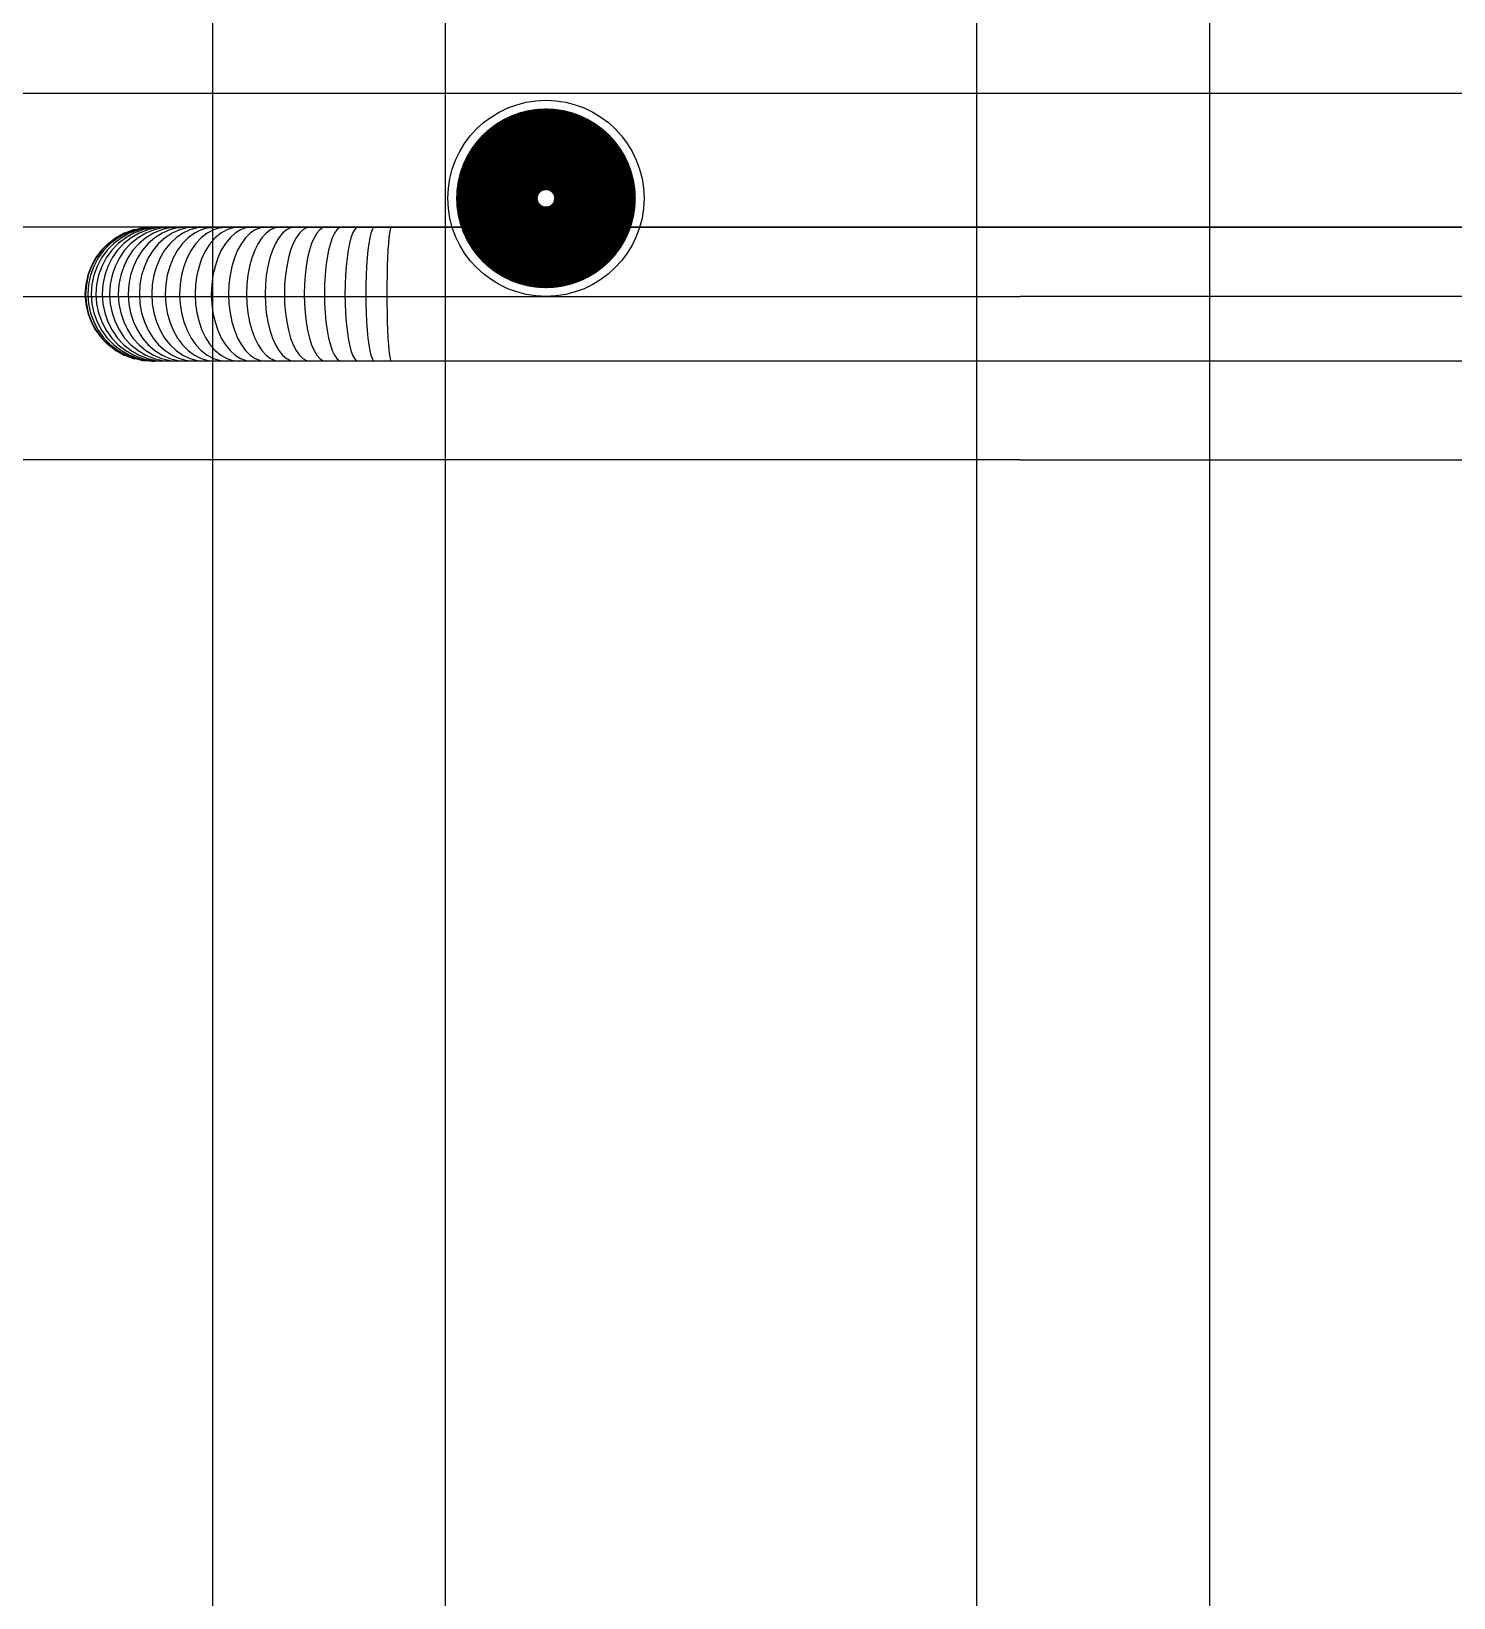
# Model space of a CAD drawing. Header units: inches. Extents: x 31 to 716, y 21 to 143.
# Drawn here: x 272.277 to 273.162, y 78.817 to 79.791 of the extents above; entities that cross this region are included whole.
import ezdxf

# ---------------------------------------------------------------- set-up
doc = ezdxf.new("R2010")
doc.units = ezdxf.units.IN
doc.header["$MEASUREMENT"] = 0
for name, color, linetype in [('INNO-RFT-Y', 2, 'Continuous'), ('S-BARS-C2', 142, 'Continuous'), ('S-BARS-ELEV-BOT', 8, 'Continuous')]:
    doc.layers.add(name, color=color, linetype=linetype)

# ---------------------------------------------------------------- blocks, each defined once
blk = doc.blocks.new('rebar red')
at = {"color": 1}
for p, q in [((-50.9956, -96.53632), (-50.99636, -96.53694)), ((-50.99534, -96.53632), (-50.99615, -96.53694)), ((-50.995, -96.53632), (-50.99581, -96.53694)), ((-50.99554, -96.53632), (-50.9956, -96.53632)), ((-50.9947, -96.53583), (-50.99554, -96.53632)), ((-50.99444, -96.53583), (-50.99534, -96.53632)), ((-50.99453, -96.53632), (-50.99533, -96.53694)), ((-50.99412, -96.53583), (-50.995, -96.53632)), ((-50.99394, -96.53632), (-50.99472, -96.53694)), ((-50.99464, -96.53583), (-50.9947, -96.53583)), ((-50.99374, -96.53547), (-50.99464, -96.53583)), ((-50.99366, -96.53583), (-50.99453, -96.53632)), ((-50.99349, -96.53547), (-50.99444, -96.53583)), ((-50.99317, -96.53547), (-50.99412, -96.53583)), ((-50.99321, -96.53632), (-50.99397, -96.53694)), ((-50.99308, -96.53583), (-50.99394, -96.53632)), ((-50.99349, -96.53547), (-50.99374, -96.53547)), ((-50.99273, -96.53547), (-50.99366, -96.53583)), ((-50.99274, -96.53526), (-50.99349, -96.53547)), ((-50.99238, -96.53583), (-50.99321, -96.53632)), ((-50.99219, -96.53526), (-50.99317, -96.53547)), ((-50.99237, -96.53632), (-50.9931, -96.53694)), ((-50.99217, -96.53547), (-50.99308, -96.53583)), ((-50.99274, -96.53526), (-50.99219, -96.53526)), ((-50.99177, -96.53526), (-50.99273, -96.53547)), ((-50.99149, -96.53547), (-50.99238, -96.53583)), ((-50.99156, -96.53583), (-50.99237, -96.53632)), ((-50.99171, -96.53518), (-50.99219, -96.53526)), ((-50.99177, -96.53526), (-50.99219, -96.53526)), ((-50.99122, -96.53526), (-50.99217, -96.53547)), ((-50.9914, -96.53632), (-50.99211, -96.53694)), ((-50.99168, -96.53518), (-50.99177, -96.53526)), ((-50.99122, -96.53526), (-50.99177, -96.53526)), ((-50.99171, -96.53518), (-50.99165, -96.53518)), ((-50.99168, -96.53518), (-50.99171, -96.53518)), ((-50.99165, -96.53518), (-50.99168, -96.53518)), ((-50.99165, -96.53518), (-50.9916, -96.53519)), ((-50.9916, -96.53519), (-50.99148, -96.53518)), ((-50.9907, -96.53547), (-50.99156, -96.53583)), ((-50.99069, -96.53526), (-50.99149, -96.53547)), ((-50.99148, -96.53518), (-50.99145, -96.5352)), ((-50.99145, -96.5352), (-50.99133, -96.53519)), ((-50.99062, -96.53583), (-50.9914, -96.53632)), ((-50.99133, -96.53519), (-50.99124, -96.53522)), ((-50.99124, -96.53522), (-50.99118, -96.53518)), ((-50.99121, -96.53521), (-50.99124, -96.53522)), ((-50.99122, -96.53526), (-50.99124, -96.53522)), ((-50.99121, -96.53521), (-50.99122, -96.53526)), ((-50.99118, -96.53518), (-50.99121, -96.53521)), ((-50.99118, -96.53518), (-50.99112, -96.53521)), ((-50.99112, -96.53521), (-50.99098, -96.5352)), ((-50.99096, -96.53524), (-50.99112, -96.53521)), ((-50.99031, -96.53632), (-50.991, -96.53694)), ((-50.99098, -96.5352), (-50.99094, -96.53523)), ((-50.99094, -96.53523), (-50.99096, -96.53524)), ((-50.99094, -96.53523), (-50.99085, -96.53523)), ((-50.99078, -96.53518), (-50.99085, -96.53523)), ((-50.99071, -96.53522), (-50.99078, -96.53518)), ((-50.99071, -96.53522), (-50.99025, -96.53518)), ((-50.99069, -96.53526), (-50.99071, -96.53522)), ((-50.9898, -96.53526), (-50.9907, -96.53547)), ((-50.99057, -96.53526), (-50.99069, -96.53526)), ((-50.98979, -96.53547), (-50.99062, -96.53583)), ((-50.99052, -96.53525), (-50.99057, -96.53526)), ((-50.99046, -96.53526), (-50.99052, -96.53525)), ((-50.99038, -96.53524), (-50.99046, -96.53526)), ((-50.99025, -96.53518), (-50.99038, -96.53524)), ((-50.99018, -96.53526), (-50.99038, -96.53524)), ((-50.98956, -96.53583), (-50.99031, -96.53632)), ((-50.99025, -96.53518), (-50.99019, -96.53523)), ((-50.99019, -96.53523), (-50.98993, -96.53521)), ((-50.98993, -96.53521), (-50.99018, -96.53526)), ((-50.9898, -96.53526), (-50.99018, -96.53526)), ((-50.98962, -96.53518), (-50.98993, -96.53521)), ((-50.9898, -96.53526), (-50.98993, -96.53521)), ((-50.98955, -96.53524), (-50.9898, -96.53526)), ((-50.98892, -96.53526), (-50.98979, -96.53547)), ((-50.98912, -96.53632), (-50.98977, -96.53694)), ((-50.98962, -96.53518), (-50.98924, -96.53521)), ((-50.98955, -96.53524), (-50.98962, -96.53518)), ((-50.98876, -96.53547), (-50.98956, -96.53583)), ((-50.98928, -96.53526), (-50.98955, -96.53524)), ((-50.98924, -96.53521), (-50.98928, -96.53526)), ((-50.98892, -96.53526), (-50.98928, -96.53526)), ((-50.98924, -96.53521), (-50.98888, -96.53518)), ((-50.9884, -96.53583), (-50.98912, -96.53632)), ((-50.9888, -96.53525), (-50.98892, -96.53526)), ((-50.98845, -96.53522), (-50.98888, -96.53518)), ((-50.98867, -96.53526), (-50.9888, -96.53525)), ((-50.98796, -96.53526), (-50.98876, -96.53547)), ((-50.98845, -96.53522), (-50.98867, -96.53526)), ((-50.98845, -96.53522), (-50.98803, -96.53518)), ((-50.98796, -96.53526), (-50.98845, -96.53522)), ((-50.98781, -96.53632), (-50.98843, -96.53694)), ((-50.98764, -96.53547), (-50.9884, -96.53583)), ((-50.98754, -96.53522), (-50.98803, -96.53518)), ((-50.98793, -96.53526), (-50.98796, -96.53526)), ((-50.98754, -96.53522), (-50.98793, -96.53526)), ((-50.98714, -96.53583), (-50.98781, -96.53632)), ((-50.98684, -96.53526), (-50.98764, -96.53547)), ((-50.98708, -96.53518), (-50.98754, -96.53522)), ((-50.98714, -96.53526), (-50.98754, -96.53522)), ((-50.98641, -96.53547), (-50.98714, -96.53583)), ((-50.98708, -96.53518), (-50.98603, -96.53518)), ((-50.98654, -96.53523), (-50.98708, -96.53518)), ((-50.98641, -96.53632), (-50.98699, -96.53694)), ((-50.98654, -96.53523), (-50.98684, -96.53526)), ((-50.98603, -96.53518), (-50.98654, -96.53523)), ((-50.98623, -96.53526), (-50.98654, -96.53523)), ((-50.98566, -96.53526), (-50.98641, -96.53547)), ((-50.98577, -96.53583), (-50.98641, -96.53632)), ((-50.98603, -96.53518), (-50.98489, -96.53518)), ((-50.98566, -96.53526), (-50.98603, -96.53518)), ((-50.98509, -96.53547), (-50.98577, -96.53583)), ((-50.98544, -96.53524), (-50.98566, -96.53526)), ((-50.98491, -96.53632), (-50.98545, -96.53694)), ((-50.98522, -96.53526), (-50.98544, -96.53524)), ((-50.98489, -96.53518), (-50.98522, -96.53526)), ((-50.98438, -96.53526), (-50.98509, -96.53547)), ((-50.98432, -96.53583), (-50.98491, -96.53632)), ((-50.98489, -96.53518), (-50.98366, -96.53518)), ((-50.98438, -96.53526), (-50.98489, -96.53518)), ((-50.98426, -96.53524), (-50.98438, -96.53526)), ((-50.98368, -96.53547), (-50.98432, -96.53583)), ((-50.98412, -96.53526), (-50.98426, -96.53524)), ((-50.98366, -96.53518), (-50.98412, -96.53526)), ((-50.98332, -96.53632), (-50.98382, -96.53694)), ((-50.98302, -96.53526), (-50.98368, -96.53547)), ((-50.98366, -96.53518), (-50.98235, -96.53518)), ((-50.98302, -96.53526), (-50.98366, -96.53518)), ((-50.98277, -96.53583), (-50.98332, -96.53632)), ((-50.98298, -96.53525), (-50.98302, -96.53526)), ((-50.98293, -96.53526), (-50.98298, -96.53525)), ((-50.98235, -96.53518), (-50.98293, -96.53526)), ((-50.98219, -96.53547), (-50.98277, -96.53583)), ((-50.98167, -96.53526), (-50.98235, -96.53518)), ((-50.98235, -96.53518), (-50.98095, -96.53518)), ((-50.98167, -96.53526), (-50.98219, -96.53547)), ((-50.98165, -96.53632), (-50.98211, -96.53694)), ((-50.98158, -96.53526), (-50.98167, -96.53526)), ((-50.98115, -96.53583), (-50.98165, -96.53632)), ((-50.98095, -96.53518), (-50.98158, -96.53526)), ((-50.98062, -96.53547), (-50.98115, -96.53583)), ((-50.98033, -96.53526), (-50.98095, -96.53518)), ((-50.98095, -96.53518), (-50.97949, -96.53518)), ((-50.98006, -96.53526), (-50.98062, -96.53547)), ((-50.97991, -96.53632), (-50.98032, -96.53694)), ((-50.97949, -96.53518), (-50.98006, -96.53526)), ((-50.97946, -96.53583), (-50.97991, -96.53632)), ((-50.97949, -96.53518), (-50.97796, -96.53518)), ((-50.97892, -96.53526), (-50.97949, -96.53518)), ((-50.97898, -96.53547), (-50.97946, -96.53583)), ((-50.97848, -96.53526), (-50.97898, -96.53547)), ((-50.97796, -96.53518), (-50.97848, -96.53526)), ((-50.9781, -96.53632), (-50.97846, -96.53694)), ((-50.9777, -96.53583), (-50.9781, -96.53632)), ((-50.97796, -96.53518), (-50.97638, -96.53518)), ((-50.97745, -96.53526), (-50.97796, -96.53518)), ((-50.97727, -96.53547), (-50.9777, -96.53583)), ((-50.97683, -96.53526), (-50.97727, -96.53547)), ((-50.97638, -96.53518), (-50.97683, -96.53526)), ((-50.97623, -96.53632), (-50.97654, -96.53694)), ((-50.97592, -96.53526), (-50.97638, -96.53518)), ((-50.97638, -96.53518), (-50.97474, -96.53518)), ((-50.97588, -96.53583), (-50.97623, -96.53632)), ((-50.97551, -96.53547), (-50.97588, -96.53583)), ((-50.97513, -96.53526), (-50.97551, -96.53547)), ((-50.97474, -96.53518), (-50.97513, -96.53526)), ((-50.97474, -96.53518), (-50.97305, -96.53518)), ((-50.97435, -96.53526), (-50.97474, -96.53518)), ((-50.9743, -96.53632), (-50.97457, -96.53694)), ((-50.97401, -96.53583), (-50.9743, -96.53632)), ((-50.9737, -96.53547), (-50.97401, -96.53583)), ((-50.97338, -96.53526), (-50.9737, -96.53547)), ((-50.97305, -96.53518), (-50.97338, -96.53526)), ((-50.97272, -96.53526), (-50.97305, -96.53518)), ((-50.97305, -96.53518), (-50.97133, -96.53518)), ((-50.97234, -96.53632), (-50.97255, -96.53694)), ((-50.9721, -96.53583), (-50.97234, -96.53632)), ((-50.97186, -96.53547), (-50.9721, -96.53583)), ((-50.9716, -96.53526), (-50.97186, -96.53547)), ((-50.97133, -96.53518), (-50.9716, -96.53526)), ((-50.97107, -96.53526), (-50.97133, -96.53518)), ((-50.97133, -96.53518), (-50.96958, -96.53518)), ((-50.97034, -96.53632), (-50.9705, -96.53694)), ((-50.97016, -96.53583), (-50.97034, -96.53632)), ((-50.96997, -96.53547), (-50.97016, -96.53583)), ((-50.96978, -96.53526), (-50.96997, -96.53547)), ((-50.96958, -96.53518), (-50.96978, -96.53526)), ((-50.96938, -96.53526), (-50.96958, -96.53518)), ((-50.96958, -96.53518), (-50.9678, -96.53518)), ((-50.96831, -96.53632), (-50.96842, -96.53694)), ((-50.96819, -96.53583), (-50.96831, -96.53632)), ((-50.96807, -96.53547), (-50.96819, -96.53583)), ((-50.96794, -96.53526), (-50.96807, -96.53547)), ((-50.9678, -96.53518), (-50.96794, -96.53526)), ((-50.96767, -96.53526), (-50.9678, -96.53518)), ((-50.9678, -96.53518), (-50.96601, -96.53518)), ((-50.96627, -96.53632), (-50.96632, -96.53694)), ((-50.96621, -96.53583), (-50.96627, -96.53632)), ((-50.96614, -96.53547), (-50.96621, -96.53583)), ((-50.96608, -96.53526), (-50.96614, -96.53547)), ((-50.96601, -96.53518), (-50.96608, -96.53526)), ((-50.96594, -96.53526), (-50.96601, -96.53518)), ((-50.96601, -96.53518), (-50.74187, -96.53518)), ((-50.99715, -96.53767), (-50.99776, -96.53849)), ((-50.99708, -96.53767), (-50.9977, -96.53849)), ((-50.99687, -96.53767), (-50.99748, -96.53849)), ((-50.99642, -96.53694), (-50.99715, -96.53767)), ((-50.99652, -96.53767), (-50.99712, -96.53849)), ((-50.99636, -96.53694), (-50.99708, -96.53767)), ((-50.99615, -96.53694), (-50.99687, -96.53767)), ((-50.99603, -96.53767), (-50.99662, -96.53849)), ((-50.99581, -96.53694), (-50.99652, -96.53767)), ((-50.99636, -96.53694), (-50.99642, -96.53694)), ((-50.99533, -96.53694), (-50.99603, -96.53767)), ((-50.9954, -96.53767), (-50.99599, -96.53849)), ((-50.99472, -96.53694), (-50.9954, -96.53767)), ((-50.99465, -96.53767), (-50.99521, -96.53849)), ((-50.99397, -96.53694), (-50.99465, -96.53767)), ((-50.99376, -96.53767), (-50.99431, -96.53849)), ((-50.9931, -96.53694), (-50.99376, -96.53767)), ((-50.99274, -96.53767), (-50.99327, -96.53849)), ((-50.99211, -96.53694), (-50.99274, -96.53767)), ((-50.9916, -96.53767), (-50.99211, -96.53849)), ((-50.991, -96.53694), (-50.9916, -96.53767)), ((-50.99035, -96.53767), (-50.99083, -96.53849)), ((-50.98977, -96.53694), (-50.99035, -96.53767)), ((-50.98898, -96.53767), (-50.98944, -96.53849)), ((-50.98843, -96.53694), (-50.98898, -96.53767)), ((-50.9875, -96.53767), (-50.98794, -96.53849)), ((-50.98699, -96.53694), (-50.9875, -96.53767)), ((-50.98593, -96.53767), (-50.98634, -96.53849)), ((-50.98545, -96.53694), (-50.98593, -96.53767)), ((-50.98427, -96.53767), (-50.98464, -96.53849)), ((-50.98382, -96.53694), (-50.98427, -96.53767)), ((-50.98251, -96.53767), (-50.98286, -96.53849)), ((-50.98211, -96.53694), (-50.98251, -96.53767)), ((-50.98068, -96.53767), (-50.98099, -96.53849)), ((-50.98032, -96.53694), (-50.98068, -96.53767)), ((-50.97878, -96.53767), (-50.97905, -96.53849)), ((-50.97846, -96.53694), (-50.97878, -96.53767)), ((-50.97682, -96.53767), (-50.97705, -96.53849)), ((-50.97654, -96.53694), (-50.97682, -96.53767)), ((-50.9748, -96.53767), (-50.975, -96.53849)), ((-50.97457, -96.53694), (-50.9748, -96.53767)), ((-50.97274, -96.53767), (-50.9729, -96.53849)), ((-50.97255, -96.53694), (-50.97274, -96.53767)), ((-50.97064, -96.53767), (-50.97076, -96.53849)), ((-50.9705, -96.53694), (-50.97064, -96.53767)), ((-50.96851, -96.53767), (-50.96859, -96.53849)), ((-50.96842, -96.53694), (-50.96851, -96.53767)), ((-50.96637, -96.53767), (-50.96641, -96.53849)), ((-50.96632, -96.53694), (-50.96637, -96.53767)), ((-50.99826, -96.53939), (-50.99861, -96.54035)), ((-50.99819, -96.53939), (-50.99855, -96.54035)), ((-50.99797, -96.53939), (-50.99832, -96.54035)), ((-50.99776, -96.53849), (-50.99826, -96.53939)), ((-50.9977, -96.53849), (-50.99819, -96.53939)), ((-50.99748, -96.53849), (-50.99797, -96.53939)), ((-50.99761, -96.53939), (-50.99796, -96.54035)), ((-50.99712, -96.53849), (-50.99761, -96.53939)), ((-50.9971, -96.53939), (-50.99745, -96.54035)), ((-50.99662, -96.53849), (-50.9971, -96.53939)), ((-50.99645, -96.53939), (-50.99679, -96.54035)), ((-50.99599, -96.53849), (-50.99645, -96.53939)), ((-50.99567, -96.53939), (-50.996, -96.54035)), ((-50.99521, -96.53849), (-50.99567, -96.53939)), ((-50.99475, -96.53939), (-50.99507, -96.54035)), ((-50.99431, -96.53849), (-50.99475, -96.53939)), ((-50.9937, -96.53939), (-50.99401, -96.54035)), ((-50.99327, -96.53849), (-50.9937, -96.53939)), ((-50.99252, -96.53939), (-50.99282, -96.54035)), ((-50.99211, -96.53849), (-50.99252, -96.53939)), ((-50.99122, -96.53939), (-50.99151, -96.54035)), ((-50.99083, -96.53849), (-50.99122, -96.53939)), ((-50.98981, -96.53939), (-50.99008, -96.54035)), ((-50.98944, -96.53849), (-50.98981, -96.53939)), ((-50.98829, -96.53939), (-50.98854, -96.54035)), ((-50.98794, -96.53849), (-50.98829, -96.53939)), ((-50.98666, -96.53939), (-50.9869, -96.54035)), ((-50.98634, -96.53849), (-50.98666, -96.53939)), ((-50.98494, -96.53939), (-50.98516, -96.54035)), ((-50.98464, -96.53849), (-50.98494, -96.53939)), ((-50.98313, -96.53939), (-50.98333, -96.54035)), ((-50.98286, -96.53849), (-50.98313, -96.53939)), ((-50.98124, -96.53939), (-50.98142, -96.54035)), ((-50.98099, -96.53849), (-50.98124, -96.53939)), ((-50.97927, -96.53939), (-50.97943, -96.54035)), ((-50.97905, -96.53849), (-50.97927, -96.53939)), ((-50.97724, -96.53939), (-50.97738, -96.54035)), ((-50.97705, -96.53849), (-50.97724, -96.53939)), ((-50.97516, -96.53939), (-50.97527, -96.54035)), ((-50.975, -96.53849), (-50.97516, -96.53939)), ((-50.97303, -96.53939), (-50.97312, -96.54035)), ((-50.9729, -96.53849), (-50.97303, -96.53939)), ((-50.97086, -96.53939), (-50.97093, -96.54035)), ((-50.97076, -96.53849), (-50.97086, -96.53939)), ((-50.96866, -96.53939), (-50.9687, -96.54035)), ((-50.96859, -96.53849), (-50.96866, -96.53939)), ((-50.96644, -96.53939), (-50.96646, -96.54035)), ((-50.96641, -96.53849), (-50.96644, -96.53939)), ((-50.99883, -96.54135), (-50.99891, -96.54238)), ((-50.99876, -96.54135), (-50.99884, -96.54238)), ((-50.99861, -96.54035), (-50.99883, -96.54135)), ((-50.99855, -96.54035), (-50.99876, -96.54135)), ((-50.99854, -96.54135), (-50.99861, -96.54238)), ((-50.99832, -96.54035), (-50.99854, -96.54135)), ((-50.99817, -96.54135), (-50.99824, -96.54238)), ((-50.99796, -96.54035), (-50.99817, -96.54135)), ((-50.99766, -96.54135), (-50.99773, -96.54238)), ((-50.99745, -96.54035), (-50.99766, -96.54135)), ((-50.997, -96.54135), (-50.99707, -96.54238)), ((-50.99679, -96.54035), (-50.997, -96.54135)), ((-50.9962, -96.54135), (-50.99627, -96.54238)), ((-50.996, -96.54035), (-50.9962, -96.54135)), ((-50.99527, -96.54135), (-50.99533, -96.54238)), ((-50.99507, -96.54035), (-50.99527, -96.54135)), ((-50.9942, -96.54135), (-50.99426, -96.54238)), ((-50.99401, -96.54035), (-50.9942, -96.54135)), ((-50.993, -96.54135), (-50.99306, -96.54238)), ((-50.99282, -96.54035), (-50.993, -96.54135)), ((-50.99168, -96.54135), (-50.99174, -96.54238)), ((-50.99151, -96.54035), (-50.99168, -96.54135)), ((-50.99024, -96.54135), (-50.9903, -96.54238)), ((-50.99008, -96.54035), (-50.99024, -96.54135)), ((-50.9887, -96.54135), (-50.98875, -96.54238)), ((-50.98854, -96.54035), (-50.9887, -96.54135)), ((-50.98704, -96.54135), (-50.98709, -96.54238)), ((-50.9869, -96.54035), (-50.98704, -96.54135)), ((-50.98529, -96.54135), (-50.98534, -96.54238)), ((-50.98516, -96.54035), (-50.98529, -96.54135)), ((-50.98345, -96.54135), (-50.98349, -96.54238)), ((-50.98333, -96.54035), (-50.98345, -96.54135)), ((-50.98153, -96.54135), (-50.98156, -96.54238)), ((-50.98142, -96.54035), (-50.98153, -96.54135)), ((-50.97953, -96.54135), (-50.97956, -96.54238)), ((-50.97943, -96.54035), (-50.97953, -96.54135)), ((-50.97746, -96.54135), (-50.97749, -96.54238)), ((-50.97738, -96.54035), (-50.97746, -96.54135)), ((-50.97534, -96.54135), (-50.97537, -96.54238)), ((-50.97527, -96.54035), (-50.97534, -96.54135)), ((-50.97317, -96.54135), (-50.97319, -96.54238)), ((-50.97312, -96.54035), (-50.97317, -96.54135)), ((-50.97097, -96.54135), (-50.97098, -96.54238)), ((-50.97093, -96.54035), (-50.97097, -96.54135)), ((-50.96873, -96.54135), (-50.96874, -96.54238)), ((-50.9687, -96.54035), (-50.96873, -96.54135)), ((-50.96646, -96.54035), (-50.96648, -96.54135)), ((-50.96648, -96.54135), (-50.96648, -96.54238)), ((-50.99891, -96.54238), (-50.99883, -96.5434)), ((-50.99884, -96.54238), (-50.99876, -96.5434)), ((-50.99883, -96.5434), (-50.99861, -96.5444)), ((-50.99876, -96.5434), (-50.99855, -96.5444)), ((-50.99861, -96.54238), (-50.99854, -96.5434)), ((-50.99854, -96.5434), (-50.99832, -96.5444)), ((-50.99824, -96.54238), (-50.99817, -96.5434)), ((-50.99817, -96.5434), (-50.99796, -96.5444)), ((-50.99773, -96.54238), (-50.99766, -96.5434)), ((-50.99766, -96.5434), (-50.99745, -96.5444)), ((-50.99707, -96.54238), (-50.997, -96.5434)), ((-50.997, -96.5434), (-50.99679, -96.5444)), ((-50.99627, -96.54238), (-50.9962, -96.5434)), ((-50.9962, -96.5434), (-50.996, -96.5444)), ((-50.99533, -96.54238), (-50.99527, -96.5434)), ((-50.99527, -96.5434), (-50.99507, -96.5444)), ((-50.99426, -96.54238), (-50.9942, -96.5434)), ((-50.9942, -96.5434), (-50.99401, -96.5444)), ((-50.99306, -96.54238), (-50.993, -96.5434)), ((-50.993, -96.5434), (-50.99282, -96.5444)), ((-50.99174, -96.54238), (-50.99168, -96.5434)), ((-50.99168, -96.5434), (-50.99151, -96.5444)), ((-50.9903, -96.54238), (-50.99024, -96.5434)), ((-50.99024, -96.5434), (-50.99008, -96.5444)), ((-50.98875, -96.54238), (-50.9887, -96.5434)), ((-50.9887, -96.5434), (-50.98854, -96.5444)), ((-50.98709, -96.54238), (-50.98704, -96.5434)), ((-50.98704, -96.5434), (-50.9869, -96.5444)), ((-50.98534, -96.54238), (-50.98529, -96.5434)), ((-50.98529, -96.5434), (-50.98516, -96.5444)), ((-50.98349, -96.54238), (-50.98345, -96.5434)), ((-50.98345, -96.5434), (-50.98333, -96.5444)), ((-50.98156, -96.54238), (-50.98153, -96.5434)), ((-50.98153, -96.5434), (-50.98142, -96.5444)), ((-50.97956, -96.54238), (-50.97953, -96.5434)), ((-50.97953, -96.5434), (-50.97943, -96.5444)), ((-50.97749, -96.54238), (-50.97746, -96.5434)), ((-50.97746, -96.5434), (-50.97738, -96.5444)), ((-50.97537, -96.54238), (-50.97534, -96.5434)), ((-50.97534, -96.5434), (-50.97527, -96.5444)), ((-50.97319, -96.54238), (-50.97317, -96.5434)), ((-50.97317, -96.5434), (-50.97312, -96.5444)), ((-50.97098, -96.54238), (-50.97097, -96.5434)), ((-50.97097, -96.5434), (-50.97093, -96.5444)), ((-50.96874, -96.54238), (-50.96873, -96.5434)), ((-50.96873, -96.5434), (-50.9687, -96.5444)), ((-50.96648, -96.54238), (-50.96648, -96.5434)), ((-50.96648, -96.5434), (-50.96646, -96.5444)), ((-50.99861, -96.5444), (-50.99826, -96.54536)), ((-50.99855, -96.5444), (-50.99819, -96.54536)), ((-50.99832, -96.5444), (-50.99797, -96.54536)), ((-50.99796, -96.5444), (-50.99761, -96.54536)), ((-50.99745, -96.5444), (-50.9971, -96.54536)), ((-50.99679, -96.5444), (-50.99645, -96.54536)), ((-50.996, -96.5444), (-50.99567, -96.54536)), ((-50.99507, -96.5444), (-50.99475, -96.54536)), ((-50.99401, -96.5444), (-50.9937, -96.54536)), ((-50.99282, -96.5444), (-50.99252, -96.54536)), ((-50.99151, -96.5444), (-50.99122, -96.54536)), ((-50.99008, -96.5444), (-50.98981, -96.54536)), ((-50.98854, -96.5444), (-50.98829, -96.54536)), ((-50.9869, -96.5444), (-50.98666, -96.54536)), ((-50.98516, -96.5444), (-50.98494, -96.54536)), ((-50.98333, -96.5444), (-50.98313, -96.54536)), ((-50.98142, -96.5444), (-50.98124, -96.54536)), ((-50.97943, -96.5444), (-50.97927, -96.54536)), ((-50.97738, -96.5444), (-50.97724, -96.54536)), ((-50.97527, -96.5444), (-50.97516, -96.54536)), ((-50.97312, -96.5444), (-50.97303, -96.54536)), ((-50.97093, -96.5444), (-50.97086, -96.54536)), ((-50.9687, -96.5444), (-50.96866, -96.54536)), ((-50.96646, -96.5444), (-50.96644, -96.54536)), ((-50.99826, -96.54536), (-50.99776, -96.54626)), ((-50.99819, -96.54536), (-50.9977, -96.54626)), ((-50.99797, -96.54536), (-50.99748, -96.54626)), ((-50.99776, -96.54626), (-50.99715, -96.54709)), ((-50.9977, -96.54626), (-50.99708, -96.54709)), ((-50.99761, -96.54536), (-50.99712, -96.54626)), ((-50.99748, -96.54626), (-50.99687, -96.54709)), ((-50.99712, -96.54626), (-50.99652, -96.54709)), ((-50.9971, -96.54536), (-50.99662, -96.54626)), ((-50.99662, -96.54626), (-50.99603, -96.54709)), ((-50.99645, -96.54536), (-50.99599, -96.54626)), ((-50.99599, -96.54626), (-50.9954, -96.54709)), ((-50.99567, -96.54536), (-50.99521, -96.54626)), ((-50.99521, -96.54626), (-50.99465, -96.54709)), ((-50.99475, -96.54536), (-50.99431, -96.54626)), ((-50.99431, -96.54626), (-50.99376, -96.54709)), ((-50.9937, -96.54536), (-50.99327, -96.54626)), ((-50.99327, -96.54626), (-50.99274, -96.54709)), ((-50.99252, -96.54536), (-50.99211, -96.54626)), ((-50.99211, -96.54626), (-50.9916, -96.54709)), ((-50.99122, -96.54536), (-50.99083, -96.54626)), ((-50.99083, -96.54626), (-50.99035, -96.54709)), ((-50.98981, -96.54536), (-50.98944, -96.54626)), ((-50.98944, -96.54626), (-50.98898, -96.54709)), ((-50.98829, -96.54536), (-50.98794, -96.54626)), ((-50.98794, -96.54626), (-50.9875, -96.54709)), ((-50.98666, -96.54536), (-50.98634, -96.54626)), ((-50.98634, -96.54626), (-50.98593, -96.54709)), ((-50.98494, -96.54536), (-50.98464, -96.54626)), ((-50.98464, -96.54626), (-50.98427, -96.54709)), ((-50.98313, -96.54536), (-50.98286, -96.54626)), ((-50.98286, -96.54626), (-50.98251, -96.54709)), ((-50.98124, -96.54536), (-50.98099, -96.54626)), ((-50.98099, -96.54626), (-50.98068, -96.54709)), ((-50.97927, -96.54536), (-50.97905, -96.54626)), ((-50.97905, -96.54626), (-50.97878, -96.54709)), ((-50.97724, -96.54536), (-50.97705, -96.54626)), ((-50.97705, -96.54626), (-50.97682, -96.54709)), ((-50.97516, -96.54536), (-50.975, -96.54626)), ((-50.975, -96.54626), (-50.9748, -96.54709)), ((-50.97303, -96.54536), (-50.9729, -96.54626)), ((-50.9729, -96.54626), (-50.97274, -96.54709)), ((-50.97086, -96.54536), (-50.97076, -96.54626)), ((-50.97076, -96.54626), (-50.97064, -96.54709)), ((-50.96866, -96.54536), (-50.96859, -96.54626)), ((-50.96859, -96.54626), (-50.96851, -96.54709)), ((-50.96644, -96.54536), (-50.96641, -96.54626)), ((-50.96641, -96.54626), (-50.96637, -96.54709)), ((-50.99715, -96.54709), (-50.99642, -96.54781)), ((-50.99708, -96.54709), (-50.99636, -96.54781)), ((-50.99687, -96.54709), (-50.99615, -96.54781)), ((-50.99652, -96.54709), (-50.99581, -96.54781)), ((-50.99642, -96.54781), (-50.99636, -96.54781)), ((-50.99636, -96.54781), (-50.9956, -96.54843)), ((-50.99615, -96.54781), (-50.99534, -96.54843)), ((-50.99603, -96.54709), (-50.99533, -96.54781)), ((-50.99581, -96.54781), (-50.995, -96.54843)), ((-50.9956, -96.54843), (-50.99554, -96.54843)), ((-50.99554, -96.54843), (-50.9947, -96.54892)), ((-50.9954, -96.54709), (-50.99472, -96.54781)), ((-50.99534, -96.54843), (-50.99444, -96.54892)), ((-50.99533, -96.54781), (-50.99453, -96.54843)), ((-50.995, -96.54843), (-50.99412, -96.54892)), ((-50.99472, -96.54781), (-50.99394, -96.54843)), ((-50.99465, -96.54709), (-50.99397, -96.54781)), ((-50.99453, -96.54843), (-50.99366, -96.54892)), ((-50.99397, -96.54781), (-50.99321, -96.54843)), ((-50.99394, -96.54843), (-50.99308, -96.54892)), ((-50.99376, -96.54709), (-50.9931, -96.54781)), ((-50.99321, -96.54843), (-50.99238, -96.54892)), ((-50.9931, -96.54781), (-50.99237, -96.54843)), ((-50.99274, -96.54709), (-50.99211, -96.54781)), ((-50.99237, -96.54843), (-50.99156, -96.54892)), ((-50.99211, -96.54781), (-50.9914, -96.54843)), ((-50.9916, -96.54709), (-50.991, -96.54781)), ((-50.9914, -96.54843), (-50.99062, -96.54892)), ((-50.991, -96.54781), (-50.99031, -96.54843)), ((-50.99035, -96.54709), (-50.98977, -96.54781)), ((-50.99031, -96.54843), (-50.98956, -96.54892)), ((-50.98977, -96.54781), (-50.98912, -96.54843)), ((-50.98912, -96.54843), (-50.9884, -96.54892)), ((-50.98898, -96.54709), (-50.98843, -96.54781)), ((-50.98843, -96.54781), (-50.98781, -96.54843)), ((-50.98781, -96.54843), (-50.98714, -96.54892)), ((-50.9875, -96.54709), (-50.98699, -96.54781)), ((-50.98699, -96.54781), (-50.98641, -96.54843)), ((-50.98641, -96.54843), (-50.98577, -96.54892)), ((-50.98593, -96.54709), (-50.98545, -96.54781)), ((-50.98545, -96.54781), (-50.98491, -96.54843)), ((-50.98491, -96.54843), (-50.98432, -96.54892)), ((-50.98427, -96.54709), (-50.98382, -96.54781)), ((-50.98382, -96.54781), (-50.98332, -96.54843)), ((-50.98332, -96.54843), (-50.98277, -96.54892)), ((-50.98251, -96.54709), (-50.98211, -96.54781)), ((-50.98211, -96.54781), (-50.98165, -96.54843)), ((-50.98165, -96.54843), (-50.98115, -96.54892)), ((-50.98068, -96.54709), (-50.98032, -96.54781)), ((-50.98032, -96.54781), (-50.97991, -96.54843)), ((-50.97991, -96.54843), (-50.97946, -96.54892)), ((-50.97878, -96.54709), (-50.97846, -96.54781)), ((-50.97846, -96.54781), (-50.9781, -96.54843)), ((-50.9781, -96.54843), (-50.9777, -96.54892)), ((-50.97682, -96.54709), (-50.97654, -96.54781)), ((-50.97654, -96.54781), (-50.97623, -96.54843)), ((-50.97623, -96.54843), (-50.97588, -96.54892)), ((-50.9748, -96.54709), (-50.97457, -96.54781)), ((-50.97457, -96.54781), (-50.9743, -96.54843)), ((-50.9743, -96.54843), (-50.97401, -96.54892)), ((-50.97274, -96.54709), (-50.97255, -96.54781)), ((-50.97255, -96.54781), (-50.97234, -96.54843)), ((-50.97234, -96.54843), (-50.9721, -96.54892)), ((-50.97064, -96.54709), (-50.9705, -96.54781)), ((-50.9705, -96.54781), (-50.97034, -96.54843)), ((-50.97034, -96.54843), (-50.97016, -96.54892)), ((-50.96851, -96.54709), (-50.96842, -96.54781)), ((-50.96842, -96.54781), (-50.96831, -96.54843)), ((-50.96831, -96.54843), (-50.96819, -96.54892)), ((-50.96637, -96.54709), (-50.96632, -96.54781)), ((-50.96632, -96.54781), (-50.96627, -96.54843)), ((-50.96627, -96.54843), (-50.96621, -96.54892)), ((-50.9947, -96.54892), (-50.99464, -96.54892)), ((-50.99464, -96.54892), (-50.99374, -96.54928)), ((-50.99444, -96.54892), (-50.99349, -96.54928)), ((-50.99412, -96.54892), (-50.99317, -96.54928)), ((-50.99374, -96.54928), (-50.99349, -96.54928)), ((-50.99366, -96.54892), (-50.99273, -96.54928)), ((-50.99349, -96.54928), (-50.99274, -96.5495)), ((-50.99317, -96.54928), (-50.99219, -96.5495)), ((-50.99308, -96.54892), (-50.99217, -96.54928)), ((-50.99274, -96.5495), (-50.99219, -96.5495)), ((-50.99273, -96.54928), (-50.99177, -96.5495)), ((-50.99238, -96.54892), (-50.99149, -96.54928)), ((-50.99219, -96.5495), (-50.99177, -96.5495)), ((-50.99219, -96.5495), (-50.99171, -96.54957)), ((-50.99217, -96.54928), (-50.99122, -96.5495)), ((-50.99177, -96.5495), (-50.99122, -96.5495)), ((-50.99177, -96.5495), (-50.99168, -96.54957)), ((-50.99165, -96.54957), (-50.99171, -96.54957)), ((-50.99171, -96.54957), (-50.99168, -96.54957)), ((-50.99168, -96.54957), (-50.99165, -96.54957)), ((-50.99165, -96.54957), (-50.9916, -96.54956)), ((-50.9916, -96.54956), (-50.99148, -96.54957)), ((-50.99156, -96.54892), (-50.9907, -96.54928)), ((-50.99149, -96.54928), (-50.99057, -96.5495)), ((-50.99078, -96.54957), (-50.99148, -96.54957)), ((-50.99122, -96.5495), (-50.99078, -96.54957)), ((-50.98962, -96.54957), (-50.99078, -96.54957)), ((-50.9907, -96.54928), (-50.9898, -96.5495)), ((-50.99062, -96.54892), (-50.98979, -96.54928)), ((-50.99057, -96.5495), (-50.98962, -96.54957)), ((-50.9898, -96.5495), (-50.98888, -96.54957)), ((-50.98979, -96.54928), (-50.98892, -96.5495)), ((-50.98888, -96.54957), (-50.98962, -96.54957)), ((-50.98956, -96.54892), (-50.98876, -96.54928)), ((-50.98892, -96.5495), (-50.98803, -96.54957)), ((-50.98803, -96.54957), (-50.98888, -96.54957)), ((-50.98876, -96.54928), (-50.98793, -96.5495)), ((-50.9884, -96.54892), (-50.98764, -96.54928)), ((-50.98708, -96.54957), (-50.98803, -96.54957)), ((-50.98793, -96.5495), (-50.98708, -96.54957)), ((-50.98764, -96.54928), (-50.98684, -96.5495)), ((-50.98714, -96.54892), (-50.98641, -96.54928)), ((-50.98603, -96.54957), (-50.98708, -96.54957)), ((-50.98684, -96.5495), (-50.98603, -96.54957)), ((-50.98641, -96.54928), (-50.98566, -96.5495)), ((-50.98489, -96.54957), (-50.98603, -96.54957)), ((-50.98577, -96.54892), (-50.98509, -96.54928)), ((-50.98566, -96.5495), (-50.98489, -96.54957)), ((-50.98509, -96.54928), (-50.98438, -96.5495)), ((-50.98366, -96.54957), (-50.98489, -96.54957)), ((-50.98438, -96.5495), (-50.98366, -96.54957)), ((-50.98432, -96.54892), (-50.98368, -96.54928)), ((-50.98368, -96.54928), (-50.98302, -96.5495)), ((-50.98235, -96.54957), (-50.98366, -96.54957)), ((-50.98302, -96.5495), (-50.98235, -96.54957)), ((-50.98277, -96.54892), (-50.98219, -96.54928)), ((-50.98095, -96.54957), (-50.98235, -96.54957)), ((-50.98219, -96.54928), (-50.98158, -96.5495)), ((-50.98158, -96.5495), (-50.98095, -96.54957)), ((-50.98115, -96.54892), (-50.98062, -96.54928)), ((-50.97949, -96.54957), (-50.98095, -96.54957)), ((-50.98062, -96.54928), (-50.98006, -96.5495)), ((-50.98006, -96.5495), (-50.97949, -96.54957)), ((-50.97796, -96.54957), (-50.97949, -96.54957)), ((-50.97946, -96.54892), (-50.97898, -96.54928)), ((-50.97898, -96.54928), (-50.97848, -96.5495)), ((-50.97848, -96.5495), (-50.97796, -96.54957)), ((-50.97638, -96.54957), (-50.97796, -96.54957)), ((-50.9777, -96.54892), (-50.97727, -96.54928)), ((-50.97727, -96.54928), (-50.97683, -96.5495)), ((-50.97683, -96.5495), (-50.97638, -96.54957)), ((-50.97474, -96.54957), (-50.97638, -96.54957)), ((-50.97588, -96.54892), (-50.97551, -96.54928)), ((-50.97551, -96.54928), (-50.97513, -96.5495)), ((-50.97513, -96.5495), (-50.97474, -96.54957)), ((-50.97305, -96.54957), (-50.97474, -96.54957)), ((-50.97401, -96.54892), (-50.9737, -96.54928)), ((-50.9737, -96.54928), (-50.97338, -96.5495)), ((-50.97338, -96.5495), (-50.97305, -96.54957)), ((-50.97133, -96.54957), (-50.97305, -96.54957)), ((-50.9721, -96.54892), (-50.97186, -96.54928)), ((-50.97186, -96.54928), (-50.9716, -96.5495)), ((-50.9716, -96.5495), (-50.97133, -96.54957)), ((-50.96958, -96.54957), (-50.97133, -96.54957)), ((-50.97016, -96.54892), (-50.96997, -96.54928)), ((-50.96997, -96.54928), (-50.96978, -96.5495)), ((-50.96978, -96.5495), (-50.96958, -96.54957)), ((-50.9678, -96.54957), (-50.96958, -96.54957)), ((-50.96819, -96.54892), (-50.96807, -96.54928)), ((-50.96807, -96.54928), (-50.96794, -96.5495)), ((-50.96794, -96.5495), (-50.9678, -96.54957)), ((-50.96601, -96.54957), (-50.9678, -96.54957)), ((-50.96621, -96.54892), (-50.96614, -96.54928)), ((-50.96614, -96.54928), (-50.96608, -96.5495)), ((-50.96608, -96.5495), (-50.96601, -96.54957)), ((-50.73478, -96.54957), (-50.96601, -96.54957))]:
    blk.add_line(p, q, dxfattribs=at)
blk = doc.blocks.new('*U217')
at = {"xscale": 5.790493255340768, "yscale": 5.790493255340768, "zscale": 5.790493255340768}
blk.add_blockref('rebar red', (294.44833, 559.02797), dxfattribs=at)
blk = doc.blocks.new('*U216')
at = {"color": 0, "linetype": 'ByBlock', "lineweight": -2, "transparency": 16777216}
blk.add_blockref('*U217', (0, -5.73259), dxfattribs=at)
blk = doc.blocks.new('rebar red 2')
at = {"color": 1}
for p, q in [((-52.21323, -96.54951), (-51.49464, -96.54951)), ((-51.49464, -96.56389), (-52.21323, -96.56389))]:
    blk.add_line(p, q, dxfattribs=at)
blk = doc.blocks.new('*U218')
at = {"xscale": 5.790493255340768, "yscale": 5.790493255340768, "zscale": 5.790493255340768}
blk.add_blockref('rebar red 2', (300.25985, 559.11091), dxfattribs=at)
blk = doc.blocks.new('*U219')
at = {"color": 0, "linetype": 'ByBlock', "lineweight": -2, "transparency": 16777216}
blk.add_blockref('*U218', (0, -5.73259), dxfattribs=at)
blk = doc.blocks.new('T12')
at = {"const_width": 5}
blk.add_lwpolyline([(-3, 6, 1), (3, 6, 1)], format="xyb", close=True, dxfattribs=at)
blk.add_circle((0, 6), 6)

msp = doc.modelspace()

# ---------------------------------------------------------------- linework, layer by layer
at = {"layer": 'INNO-RFT-Y', "color": 5}
for p, q in [((273.00967, 85.73481), (273.00986, 59.42999)), ((272.38992, 59.43651), (272.38992, 85.60137)), ((272.53438, 85.60137), (272.53457, 59.43651)), ((272.86521, 59.43651), (272.86521, 85.53635))]:
    msp.add_line(p, q, dxfattribs=at)
at = {"layer": 'S-BARS-ELEV-BOT', "ltscale": 0.2}
for points in [[(252.30776, 79.6266), (272.89195, 79.6266)], [(290.23679, 79.6266), (272.89195, 79.6266)], [(272.89195, 79.52494), (252.30776, 79.52494)], [(272.89195, 79.52494), (290.23679, 79.52494)]]:
    msp.add_lwpolyline(points, dxfattribs=at)

# ---------------------------------------------------------------- block references
for name, p in [('*U219', (273.14476, 85.44389)), ('*U216', (273.17094, 85.36059))]:
    msp.add_blockref(name, p)
at = {"layer": 'S-BARS-C2', "xscale": 0.01016597229967659, "yscale": 0.01016597229967659, "zscale": 0.01016597229967659, "rotation": 180}
msp.add_blockref('T12', (272.59714, 79.74859), dxfattribs=at)

doc.saveas('drawing.dxf')
